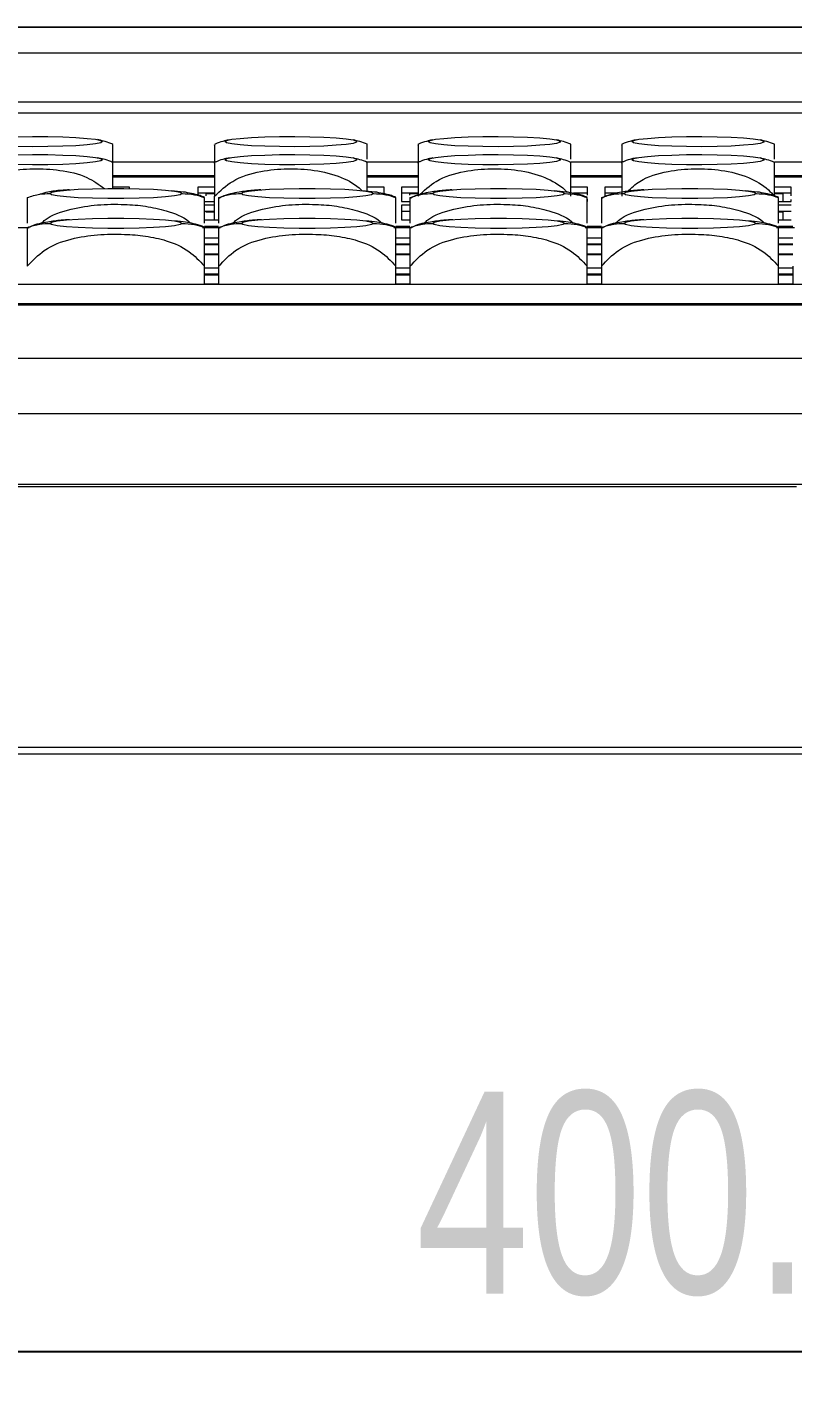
# Model space of a CAD drawing. Header units: millimetres. Extents: x 34 to 261, y 11 to 208.
# Drawn here: x 61.81 to 76.85, y 10.83 to 37.68 of the extents above; entities that cross this region are included whole.
import ezdxf

# ---------------------------------------------------------------- set-up
doc = ezdxf.new("R2010")
doc.units = ezdxf.units.MM
doc.styles.add('SLDTEXTSTYLE0', font='TXT', dxfattribs={"width": 0.75})
doc.dimstyles.new('SLDDIMSTYLE1', dxfattribs={"dimtxt": 3.96875, "dimasz": 3.302, "dimexe": 0, "dimexo": 0.0625, "dimgap": 0.992188, "dimtad": 1, "dimlfac": 5, "dimrnd": 1e-09, "dimzin": 4, "dimdsep": 46, "dimtxsty": 'SLDTEXTSTYLE0', "dimsah": 1, "dimcen": 0.09, "dimadec": 0, "dimazin": 1, "dimtfac": 1, "dimtofl": 0, "dimtmove": 0, "dimatfit": 3, "dimfxl": 1, "dimfrac": 2, "dimtolj": 1, "dimtzin": 12, "dimarcsym": 0})

# ---------------------------------------------------------------- blocks, each defined once
blk = doc.blocks.new('_D_1')
for p, q in [((37.543, 22.878), (37.543, 10.832)), ((117.643, 22.878), (117.643, 10.832)), ((117.643, 11.651), (37.543, 11.651))]:
    blk.add_line(p, q)
for points in [[(37.543, 11.651), (40.845, 11.143), (40.845, 12.159)], [(117.643, 11.651), (114.341, 12.159), (114.341, 11.143)]]:
    blk.add_solid(points)
at = {"insert": (69.453, 16.767), "char_height": 3.9688, "attachment_point": 1, "style": 'SLDTEXTSTYLE0'}
blk.add_mtext('400.50', dxfattribs=at)

msp = doc.modelspace()

# ---------------------------------------------------------------- linework, layer by layer
at = {"color": 7, "linetype": 'Continuous', "lineweight": 15}
for p, q in [((92.1919, 37.6777), (47.7619, 37.6777)), ((65.4919, 34.7587), (63.4919, 34.7587)), ((63.4919, 34.7402), (65.4919, 34.7402)), ((63.4919, 34.5209), (63.4919, 34.7181)), ((69.4919, 34.7587), (68.4919, 34.7587)), ((68.4919, 34.7402), (69.4919, 34.7402)), ((68.4919, 34.4554), (68.4919, 34.7181)), ((73.4919, 34.7587), (72.4919, 34.7587)), ((72.4919, 34.7402), (73.4919, 34.7402)), ((72.4919, 34.4255), (72.4919, 34.7181)), ((77.4919, 34.7587), (76.4919, 34.7587)), ((76.4919, 34.7402), (77.4919, 34.7402)), ((76.4919, 34.3688), (76.4919, 34.7181)), ((63.8219, 34.5363), (63.4919, 34.5363)), ((63.8219, 34.5111), (63.8219, 34.5363)), ((65.1619, 34.5363), (65.1619, 34.3824)), ((65.4919, 34.5363), (65.1619, 34.5363)), ((65.4919, 34.4167), (65.1619, 34.4167)), ((65.3219, 34.4043), (65.3219, 34.3653)), ((65.4919, 34.4043), (65.3219, 34.4043)), ((65.4919, 33.8985), (65.4919, 34.3629)), ((68.8219, 34.5363), (68.4919, 34.5363)), ((68.8219, 34.4082), (68.8219, 34.5363)), ((69.1619, 34.5363), (69.1619, 34.2537)), ((69.4919, 34.5363), (69.1619, 34.5363)), ((69.4919, 34.4167), (69.1619, 34.4167)), ((69.3219, 34.4043), (69.3219, 34.3804)), ((69.4919, 34.4043), (69.3219, 34.4043)), ((72.8219, 34.5363), (72.4919, 34.5363)), ((72.8219, 34.4167), (72.5436, 34.4167)), ((72.6619, 34.4043), (72.5971, 34.4043)), ((72.8219, 34.3808), (72.8219, 34.5363)), ((73.1619, 34.5363), (73.1619, 34.3489)), ((73.4919, 34.5363), (73.1619, 34.5363)), ((73.4109, 34.4167), (73.1619, 34.4167)), ((73.3655, 34.4043), (73.3219, 34.4043)), ((76.8219, 34.5363), (76.4919, 34.5363)), ((76.8219, 34.4167), (76.4919, 34.4167)), ((76.6619, 34.4043), (76.4919, 34.4043)), ((76.6619, 34.2537), (76.6619, 34.4043)), ((76.8219, 34.3649), (76.8219, 34.5363)), ((65.2919, 34.2537), (65.4919, 34.2537)), ((65.4919, 34.1811), (65.2919, 34.1811)), ((69.1619, 34.2537), (69.3319, 34.2537)), ((69.1619, 34.1811), (69.1619, 33.8985)), ((69.3319, 34.1811), (69.1619, 34.1811)), ((72.8219, 34.2537), (72.8219, 34.2998)), ((76.5719, 34.2537), (76.8219, 34.2537)), ((76.8219, 34.1811), (76.5719, 34.1811)), ((76.8219, 34.2537), (76.8219, 34.2976)), ((65.4919, 34.0615), (65.2919, 34.0615)), ((65.2919, 33.8985), (65.5719, 33.8985)), ((65.4919, 34.0491), (65.3219, 34.0491)), ((69.3319, 34.0615), (69.1619, 34.0615)), ((69.1619, 33.8985), (69.3319, 33.8985)), ((76.8219, 34.0615), (76.5719, 34.0615)), ((76.6619, 34.0491), (76.5719, 34.0491)), ((76.5719, 33.8985), (76.8219, 33.8985)), ((76.6619, 33.8985), (76.6619, 34.0491)), ((61.4919, 33.7449), (61.8469, 33.7449)), ((65.2519, 33.7449), (65.6069, 33.7449)), ((65.5719, 33.7634), (65.2919, 33.7634)), ((65.2919, 33.571), (65.2919, 33.6765)), ((69.0119, 33.7449), (69.3669, 33.7449)), ((69.3319, 33.7634), (69.0519, 33.7634)), ((69.0519, 33.571), (69.0519, 33.6765)), ((69.0519, 33.2159), (69.0519, 33.571)), ((72.7719, 33.7449), (73.1269, 33.7449)), ((73.0919, 33.7634), (72.8119, 33.7634)), ((72.8119, 33.571), (72.8119, 33.6765)), ((76.5319, 33.7449), (76.8869, 33.7449)), ((76.8519, 33.7634), (76.5719, 33.7634)), ((76.5719, 33.571), (76.5719, 33.6765)), ((65.5719, 33.5356), (65.2919, 33.5356)), ((65.5719, 33.416), (65.2919, 33.416)), ((65.5719, 33.4036), (65.2919, 33.4036)), ((69.3319, 33.5356), (69.0519, 33.5356)), ((69.3319, 33.416), (69.0519, 33.416)), ((69.3319, 33.4036), (69.0519, 33.4036)), ((73.0919, 33.5356), (72.8119, 33.5356)), ((73.0919, 33.416), (72.8119, 33.416)), ((73.0919, 33.4036), (72.8119, 33.4036)), ((76.8519, 33.5356), (76.5719, 33.5356)), ((76.8519, 33.416), (76.5719, 33.416)), ((76.8519, 33.4036), (76.5719, 33.4036)), ((65.2919, 33.2241), (65.5719, 33.2241)), ((65.2919, 33.2159), (65.5719, 33.2159)), ((69.0519, 33.2241), (69.3319, 33.2241)), ((69.0519, 33.2159), (69.3319, 33.2159)), ((72.8119, 33.2241), (73.0919, 33.2241)), ((72.8119, 33.2159), (73.0919, 33.2159)), ((76.5719, 33.2241), (76.8519, 33.2241)), ((76.5719, 33.2159), (76.8519, 33.2159)), ((65.2919, 32.6291), (65.2919, 32.9841)), ((65.5719, 32.9488), (65.2919, 32.9488)), ((65.5719, 32.8291), (65.2919, 32.8291)), ((65.2919, 32.8168), (65.5719, 32.8168)), ((65.5719, 32.9841), (65.5719, 32.6291)), ((69.0519, 32.6291), (69.0519, 32.9841)), ((69.3319, 32.9488), (69.0519, 32.9488)), ((69.3319, 32.8291), (69.0519, 32.8291)), ((69.0519, 32.8168), (69.3319, 32.8168)), ((69.3319, 32.9841), (69.3319, 32.6291)), ((72.8119, 32.6291), (72.8119, 32.9841)), ((73.0919, 32.9488), (72.8119, 32.9488)), ((73.0919, 32.8291), (72.8119, 32.8291)), ((72.8119, 32.8168), (73.0919, 32.8168)), ((73.0919, 32.9841), (73.0919, 32.6291)), ((76.5719, 32.6291), (76.5719, 32.9841)), ((76.8519, 32.9488), (76.5719, 32.9488)), ((76.8519, 32.8291), (76.5719, 32.8291)), ((76.5719, 32.8168), (76.8519, 32.8168)), ((76.8519, 32.9841), (76.8519, 32.6291)), ((38.9219, 32.6291), (88.1819, 32.6291)), ((65.2919, 32.6373), (65.5719, 32.6373)), ((69.0519, 32.6373), (69.3319, 32.6373)), ((72.8119, 32.6373), (73.0919, 32.6373)), ((76.5719, 32.6373), (76.8519, 32.6373)), ((89.7919, 32.2438), (37.3119, 32.2438)), ((37.3119, 32.2253), (117.8719, 32.2253)), ((37.3119, 31.1761), (117.8719, 31.1761)), ((117.8719, 30.0842), (37.3119, 30.0842)), ((117.8719, 28.6975), (37.3119, 28.6975)), ((117.4028, 28.6973), (37.7828, 28.6973)), ((117.2569, 23.5255), (37.9286, 23.5255)), ((117.2569, 23.3975), (37.9286, 23.3975))]:
    msp.add_line(p, q, dxfattribs=at)
at = {"color": 8, "linetype": 'Continuous', "lineweight": 15}
for p, q in [((92.1919, 37.6747), (47.7619, 37.6747)), ((37.3119, 37.1773), (92.9175, 37.1773)), ((96.7919, 36.2077), (37.3119, 36.2077)), ((37.3119, 35.9976), (96.7919, 35.9976)), ((65.4919, 35.028), (63.4919, 35.028)), ((69.4919, 35.028), (68.4919, 35.028)), ((73.4919, 35.028), (72.4919, 35.028)), ((77.4919, 35.028), (76.4919, 35.028)), ((37.7828, 28.6547), (76.9287, 28.6547))]:
    msp.add_line(p, q, dxfattribs=at)
at = {"color": 7, "linetype": 'Continuous', "lineweight": 15, "flags": 128}
for points in [[(61.6191, 35.5283), (61.9163, 35.5323), (62.2177, 35.531), (62.5068, 35.5243), (62.7682, 35.5126), (62.9878, 35.4966), (63.1536, 35.4771), (63.2569, 35.4552), (63.2919, 35.4321)], [(65.6919, 35.4321), (65.727, 35.4552), (65.8302, 35.4771), (65.9961, 35.4966), (66.2156, 35.5126), (66.477, 35.5243), (66.7662, 35.531), (67.0675, 35.5323), (67.3648, 35.5283), (67.6419, 35.519), (67.884, 35.5051), (68.0781, 35.4873), (68.2135, 35.4664), (68.2831, 35.4438), (68.2831, 35.4204), (68.2135, 35.3978), (68.0781, 35.3769), (67.884, 35.3591), (67.6419, 35.3452), (67.3648, 35.3359), (67.0675, 35.3319), (66.7662, 35.3332), (66.477, 35.3399), (66.2156, 35.3516), (65.9961, 35.3676), (65.8302, 35.387), (65.727, 35.4089), (65.6919, 35.4321)], [(69.6919, 35.4321), (69.727, 35.4552), (69.8302, 35.4771), (69.9961, 35.4966), (70.2156, 35.5126), (70.477, 35.5243), (70.7662, 35.531), (71.0675, 35.5323), (71.3648, 35.5283), (71.6419, 35.519), (71.884, 35.5051), (72.0781, 35.4873), (72.2135, 35.4664), (72.2831, 35.4438), (72.2831, 35.4204), (72.2135, 35.3978), (72.0781, 35.3769), (71.884, 35.3591), (71.6419, 35.3452), (71.3648, 35.3359), (71.0675, 35.3319), (70.7662, 35.3332), (70.477, 35.3399), (70.2156, 35.3516), (69.9961, 35.3676), (69.8302, 35.387), (69.727, 35.4089), (69.6919, 35.4321)], [(73.6919, 35.4321), (73.727, 35.4552), (73.8302, 35.4771), (73.9961, 35.4966), (74.2156, 35.5126), (74.477, 35.5243), (74.7662, 35.531), (75.0675, 35.5323), (75.3648, 35.5283), (75.6419, 35.519), (75.884, 35.5051), (76.0781, 35.4873), (76.2135, 35.4664), (76.2831, 35.4438), (76.2831, 35.4204), (76.2135, 35.3978), (76.0781, 35.3769), (75.884, 35.3591), (75.6419, 35.3452), (75.3648, 35.3359), (75.0675, 35.3319), (74.7662, 35.3332), (74.477, 35.3399), (74.2156, 35.3516), (73.9961, 35.3676), (73.8302, 35.387), (73.727, 35.4089), (73.6919, 35.4321)], [(63.2919, 35.4321), (63.2569, 35.4089), (63.1536, 35.387), (62.9878, 35.3676), (62.7682, 35.3516), (62.5068, 35.3399), (62.2177, 35.3332), (61.9163, 35.3319), (61.6191, 35.3359)], [(61.6191, 35.1731), (61.9163, 35.1771), (62.2177, 35.1758), (62.5068, 35.1691), (62.7682, 35.1574), (62.9878, 35.1414), (63.1536, 35.122), (63.2569, 35.1001), (63.2919, 35.0769)], [(65.6919, 35.0769), (65.727, 35.1001), (65.8302, 35.122), (65.9961, 35.1414), (66.2156, 35.1574), (66.477, 35.1691), (66.7662, 35.1758), (67.0675, 35.1771), (67.3648, 35.1731), (67.6419, 35.1638), (67.884, 35.1499), (68.0781, 35.1321), (68.2135, 35.1112), (68.2831, 35.0886), (68.2831, 35.0653), (68.2135, 35.0426), (68.0781, 35.0218), (67.884, 35.0039), (67.6419, 34.99), (67.3648, 34.9807), (67.0675, 34.9767), (66.7662, 34.9781), (66.477, 34.9847), (66.2156, 34.9964), (65.9961, 35.0124), (65.8302, 35.0319), (65.727, 35.0538), (65.6919, 35.0769)], [(69.6919, 35.0769), (69.727, 35.1001), (69.8302, 35.122), (69.9961, 35.1414), (70.2156, 35.1574), (70.477, 35.1691), (70.7662, 35.1758), (71.0675, 35.1771), (71.3648, 35.1731), (71.6419, 35.1638), (71.884, 35.1499), (72.0781, 35.1321), (72.2135, 35.1112), (72.2831, 35.0886), (72.2831, 35.0653), (72.2135, 35.0426), (72.0781, 35.0218), (71.884, 35.0039), (71.6419, 34.99), (71.3648, 34.9807), (71.0675, 34.9767), (70.7662, 34.9781), (70.477, 34.9847), (70.2156, 34.9964), (69.9961, 35.0124), (69.8302, 35.0319), (69.727, 35.0538), (69.6919, 35.0769)], [(73.6919, 35.0769), (73.727, 35.1001), (73.8302, 35.122), (73.9961, 35.1414), (74.2156, 35.1574), (74.477, 35.1691), (74.7662, 35.1758), (75.0675, 35.1771), (75.3648, 35.1731), (75.6419, 35.1638), (75.884, 35.1499), (76.0781, 35.1321), (76.2135, 35.1112), (76.2831, 35.0886), (76.2831, 35.0653), (76.2135, 35.0426), (76.0781, 35.0218), (75.884, 35.0039), (75.6419, 34.99), (75.3648, 34.9807), (75.0675, 34.9767), (74.7662, 34.9781), (74.477, 34.9847), (74.2156, 34.9964), (73.9961, 35.0124), (73.8302, 35.0319), (73.727, 35.0538), (73.6919, 35.0769)], [(63.2919, 35.0769), (63.2569, 35.0538), (63.1536, 35.0319), (62.9878, 35.0124), (62.7682, 34.9964), (62.5068, 34.9847), (62.2177, 34.9781), (61.9163, 34.9767), (61.6191, 34.9807)], [(62.2519, 34.4129), (62.2897, 34.4369), (62.4008, 34.4595), (62.5789, 34.4794), (62.8134, 34.4955), (63.0909, 34.5067), (63.3952, 34.5125), (63.7086, 34.5125), (64.0129, 34.5067), (64.2904, 34.4955), (64.525, 34.4794), (64.703, 34.4595), (64.8142, 34.4369), (64.8519, 34.4129)], [(64.8519, 34.4129), (64.8142, 34.3888), (64.703, 34.3662), (64.525, 34.3463), (64.2904, 34.3303), (64.0129, 34.319), (63.7086, 34.3132), (63.3952, 34.3132), (63.0909, 34.319), (62.8134, 34.3303), (62.5789, 34.3463), (62.4008, 34.3662), (62.2897, 34.3888), (62.2519, 34.4129)], [(66.0119, 34.4129), (66.0497, 34.4369), (66.1608, 34.4595), (66.3389, 34.4794), (66.5734, 34.4955), (66.8509, 34.5067), (67.1552, 34.5125), (67.4686, 34.5125), (67.7729, 34.5067), (68.0504, 34.4955), (68.285, 34.4794), (68.463, 34.4595), (68.5742, 34.4369), (68.6119, 34.4129)], [(68.6119, 34.4129), (68.5742, 34.3888), (68.463, 34.3662), (68.285, 34.3463), (68.0504, 34.3303), (67.7729, 34.319), (67.4686, 34.3132), (67.1552, 34.3132), (66.8509, 34.319), (66.5734, 34.3303), (66.3389, 34.3463), (66.1608, 34.3662), (66.0497, 34.3888), (66.0119, 34.4129)], [(69.7719, 34.4129), (69.8097, 34.4369), (69.9208, 34.4595), (70.0989, 34.4794), (70.3334, 34.4955), (70.6109, 34.5067), (70.9152, 34.5125), (71.2286, 34.5125), (71.5329, 34.5067), (71.8104, 34.4955), (72.045, 34.4794), (72.223, 34.4595), (72.3342, 34.4369), (72.3719, 34.4129)], [(72.3719, 34.4129), (72.3342, 34.3888), (72.223, 34.3662), (72.045, 34.3463), (71.8104, 34.3303), (71.5329, 34.319), (71.2286, 34.3132), (70.9152, 34.3132), (70.6109, 34.319), (70.3334, 34.3303), (70.0989, 34.3463), (69.9208, 34.3662), (69.8097, 34.3888), (69.7719, 34.4129)], [(73.5319, 34.4129), (73.5697, 34.4369), (73.6808, 34.4595), (73.8589, 34.4794), (74.0934, 34.4955), (74.3709, 34.5067), (74.6752, 34.5125), (74.9886, 34.5125), (75.2929, 34.5067), (75.5704, 34.4955), (75.805, 34.4794), (75.983, 34.4595), (76.0942, 34.4369), (76.1319, 34.4129)], [(76.1319, 34.4129), (76.0942, 34.3888), (75.983, 34.3662), (75.805, 34.3463), (75.5704, 34.3303), (75.2929, 34.319), (74.9886, 34.3132), (74.6752, 34.3132), (74.3709, 34.319), (74.0934, 34.3303), (73.8589, 34.3463), (73.6808, 34.3662), (73.5697, 34.3888), (73.5319, 34.4129)], [(62.2519, 33.826), (62.2897, 33.8501), (62.4008, 33.8727), (62.5789, 33.8926), (62.8134, 33.9086), (63.0909, 33.9199), (63.3952, 33.9257), (63.7086, 33.9257), (64.0129, 33.9199), (64.2904, 33.9086), (64.525, 33.8926), (64.703, 33.8727), (64.8142, 33.8501), (64.8519, 33.826)], [(64.8519, 33.826), (64.8142, 33.802), (64.703, 33.7794), (64.525, 33.7595), (64.2904, 33.7434), (64.0129, 33.7322), (63.7086, 33.7264), (63.3952, 33.7264), (63.0909, 33.7322), (62.8134, 33.7434), (62.5789, 33.7595), (62.4008, 33.7794), (62.2897, 33.802), (62.2519, 33.826)], [(66.0119, 33.826), (66.0497, 33.8501), (66.1608, 33.8727), (66.3389, 33.8926), (66.5734, 33.9086), (66.8509, 33.9199), (67.1552, 33.9257), (67.4686, 33.9257), (67.7729, 33.9199), (68.0504, 33.9086), (68.285, 33.8926), (68.463, 33.8727), (68.5742, 33.8501), (68.6119, 33.826)], [(68.6119, 33.826), (68.5742, 33.802), (68.463, 33.7794), (68.285, 33.7595), (68.0504, 33.7434), (67.7729, 33.7322), (67.4686, 33.7264), (67.1552, 33.7264), (66.8509, 33.7322), (66.5734, 33.7434), (66.3389, 33.7595), (66.1608, 33.7794), (66.0497, 33.802), (66.0119, 33.826)], [(69.7719, 33.826), (69.8097, 33.8501), (69.9208, 33.8727), (70.0989, 33.8926), (70.3334, 33.9086), (70.6109, 33.9199), (70.9152, 33.9257), (71.2286, 33.9257), (71.5329, 33.9199), (71.8104, 33.9086), (72.045, 33.8926), (72.223, 33.8727), (72.3342, 33.8501), (72.3719, 33.826)], [(72.3719, 33.826), (72.3342, 33.802), (72.223, 33.7794), (72.045, 33.7595), (71.8104, 33.7434), (71.5329, 33.7322), (71.2286, 33.7264), (70.9152, 33.7264), (70.6109, 33.7322), (70.3334, 33.7434), (70.0989, 33.7595), (69.9208, 33.7794), (69.8097, 33.802), (69.7719, 33.826)], [(73.5319, 33.826), (73.5697, 33.8501), (73.6808, 33.8727), (73.8589, 33.8926), (74.0934, 33.9086), (74.3709, 33.9199), (74.6752, 33.9257), (74.9886, 33.9257), (75.2929, 33.9199), (75.5704, 33.9086), (75.805, 33.8926), (75.983, 33.8727), (76.0942, 33.8501), (76.1319, 33.826)], [(76.1319, 33.826), (76.0942, 33.802), (75.983, 33.7794), (75.805, 33.7595), (75.5704, 33.7434), (75.2929, 33.7322), (74.9886, 33.7264), (74.6752, 33.7264), (74.3709, 33.7322), (74.0934, 33.7434), (73.8589, 33.7595), (73.6808, 33.7794), (73.5697, 33.802), (73.5319, 33.826)]]:
    msp.add_lwpolyline(points, dxfattribs=at)
at = {"color": 7, "linetype": 'Continuous', "lineweight": 15}
for points, knots in [([(63.4929, 35.3762), (63.4787, 35.383), (63.417, 35.4124), (63.3111, 35.4439), (63.2301, 35.462), (63.1912, 35.4707)], [0, 0, 0, 0, 0.13470666, 0.58512858, 1, 1, 1, 1]), ([(65.7834, 35.4676), (65.7525, 35.4612), (65.6778, 35.4457), (65.5737, 35.4152), (65.5056, 35.3828), (65.4877, 35.3743)], [0, 0, 0, 0, 0.3423764, 0.8271378, 1, 1, 1, 1]), ([(68.4938, 35.3779), (68.4931, 35.3783), (68.4443, 35.403), (68.3463, 35.4334), (68.2595, 35.455), (68.2169, 35.4656)], [0, 0, 0, 0, 0.007551, 0.5130083, 1, 1, 1, 1]), ([(69.7834, 35.4676), (69.7525, 35.4612), (69.6778, 35.4457), (69.5737, 35.4152), (69.5056, 35.3828), (69.4877, 35.3743)], [0, 0, 0, 0, 0.3423764, 0.8271378, 1, 1, 1, 1]), ([(72.4938, 35.3779), (72.4931, 35.3783), (72.4443, 35.403), (72.3463, 35.4334), (72.2595, 35.455), (72.2169, 35.4656)], [0, 0, 0, 0, 0.007551, 0.5130083, 1, 1, 1, 1]), ([(73.7834, 35.4676), (73.7525, 35.4612), (73.6778, 35.4457), (73.5737, 35.4152), (73.5056, 35.3828), (73.4877, 35.3743)], [0, 0, 0, 0, 0.34237637, 0.82713781, 1, 1, 1, 1]), ([(76.4938, 35.3779), (76.4931, 35.3783), (76.4443, 35.403), (76.3463, 35.4334), (76.2595, 35.455), (76.2169, 35.4656)], [0, 0, 0, 0, 0.00755101, 0.51300828, 1, 1, 1, 1]), ([(63.4919, 34.7181), (63.4919, 34.8319), (63.4919, 35.0915), (63.4919, 35.2898), (63.4919, 35.3726), (63.4919, 35.3738), (63.4919, 35.3741)], [0, 0, 0, 0, 0.2401066, 0.547275, 0.8572079, 1, 1, 1, 1]), ([(65.4919, 35.3652), (65.4919, 35.3687), (65.4919, 35.3772), (65.4919, 35.3204), (65.4919, 35.2319), (65.4919, 35.0952), (65.4919, 35.028)], [0, 0, 0, 0, 0.1883956, 0.4586744, 0.7335793, 1, 1, 1, 1]), ([(68.4919, 35.0889), (68.4919, 35.1562), (68.4919, 35.3119), (68.4919, 35.3709), (68.4919, 35.3733), (68.4919, 35.3741)], [0, 0, 0, 0, 0.3432486, 0.7941242, 1, 1, 1, 1]), ([(69.4919, 35.3652), (69.4919, 35.3687), (69.4919, 35.3772), (69.4919, 35.3204), (69.4919, 35.2319), (69.4919, 35.0952), (69.4919, 35.028)], [0, 0, 0, 0, 0.1883956, 0.4586744, 0.7335793, 1, 1, 1, 1]), ([(72.4919, 35.0889), (72.4919, 35.1562), (72.4919, 35.3119), (72.4919, 35.3709), (72.4919, 35.3733), (72.4919, 35.3741)], [0, 0, 0, 0, 0.3432486, 0.7941242, 1, 1, 1, 1]), ([(73.4919, 35.3652), (73.4919, 35.3687), (73.4919, 35.3772), (73.4919, 35.3204), (73.4919, 35.2319), (73.4919, 35.0952), (73.4919, 35.028)], [0, 0, 0, 0, 0.18839563, 0.45867438, 0.73357926, 1, 1, 1, 1]), ([(76.4919, 35.0889), (76.4919, 35.1562), (76.4919, 35.3119), (76.4919, 35.3709), (76.4919, 35.3733), (76.4919, 35.3741)], [0, 0, 0, 0, 0.3432486, 0.7941242, 1, 1, 1, 1]), ([(60.6439, 34.486), (60.7096, 34.5448), (60.922, 34.7349), (61.3828, 34.8558), (61.9243, 34.9141), (62.4581, 34.8785), (62.9543, 34.7749), (63.2184, 34.5891), (63.3313, 34.5098)], [0, 0, 0, 0, 0.0918604, 0.2968522, 0.4804258, 0.664142, 0.8564711, 1, 1, 1, 1]), ([(63.4929, 35.021), (63.4787, 35.0278), (63.417, 35.0572), (63.3111, 35.0887), (63.2301, 35.1068), (63.1912, 35.1155)], [0, 0, 0, 0, 0.1347067, 0.5851286, 1, 1, 1, 1]), ([(63.4919, 34.5119), (63.4919, 34.5706), (63.4919, 34.7716), (63.4919, 34.9313), (63.4919, 35.0178), (63.4919, 35.0187), (63.4919, 35.019)], [0, 0, 0, 0, 0.143121, 0.4894935, 0.8389832, 1, 1, 1, 1]), ([(65.7834, 35.1124), (65.7525, 35.106), (65.6778, 35.0905), (65.5737, 35.06), (65.5056, 35.0276), (65.4877, 35.0191)], [0, 0, 0, 0, 0.34237637, 0.82713781, 1, 1, 1, 1]), ([(65.4919, 35.01), (65.4919, 35.0134), (65.4919, 35.0217), (65.4919, 34.9673), (65.4919, 34.8602), (65.4919, 34.6705), (65.4919, 34.4551), (65.4919, 34.3629)], [0, 0, 0, 0, 0.1422628, 0.3463578, 0.5539461, 0.8090283, 1, 1, 1, 1]), ([(65.4919, 34.3629), (65.605, 34.468), (65.8627, 34.7075), (66.3814, 34.8587), (66.9239, 34.9125), (67.4609, 34.8821), (67.9603, 34.7587), (68.2737, 34.5874), (68.3865, 34.4708), (68.3924, 34.4647)], [0, 0, 0, 0, 0.1463211, 0.3335098, 0.5011403, 0.6689011, 0.8445268, 0.9918513, 1, 1, 1, 1]), ([(68.4938, 35.0227), (68.4931, 35.0231), (68.4443, 35.0478), (68.3463, 35.0782), (68.2595, 35.0998), (68.2169, 35.1105)], [0, 0, 0, 0, 0.007551, 0.5130083, 1, 1, 1, 1]), ([(68.4919, 34.4554), (68.4919, 34.5348), (68.4919, 34.7581), (68.4919, 34.9327), (68.4919, 35.0175), (68.4919, 35.0186), (68.4919, 35.0189)], [0, 0, 0, 0, 0.1829347, 0.5137676, 0.8475778, 1, 1, 1, 1]), ([(69.7834, 35.1124), (69.7525, 35.106), (69.6778, 35.0905), (69.5737, 35.06), (69.5056, 35.0276), (69.4877, 35.0191)], [0, 0, 0, 0, 0.3423764, 0.8271378, 1, 1, 1, 1]), ([(69.4919, 35.01), (69.4919, 35.0134), (69.4919, 35.0217), (69.4919, 34.9673), (69.4919, 34.8602), (69.4919, 34.6705), (69.4919, 34.4551), (69.4919, 34.3629)], [0, 0, 0, 0, 0.1422628, 0.3463578, 0.5539461, 0.8090283, 1, 1, 1, 1]), ([(69.4919, 34.3629), (69.605, 34.468), (69.8627, 34.7075), (70.3814, 34.8587), (70.924, 34.9125), (71.4607, 34.8819), (71.9611, 34.7595), (72.2833, 34.5797), (72.4039, 34.4533), (72.4184, 34.4382)], [0, 0, 0, 0, 0.1446095, 0.3296086, 0.4952782, 0.6610766, 0.8346479, 0.9802491, 1, 1, 1, 1]), ([(72.4938, 35.0227), (72.4931, 35.0231), (72.4443, 35.0478), (72.3463, 35.0782), (72.2595, 35.0998), (72.2169, 35.1105)], [0, 0, 0, 0, 0.00755101, 0.51300828, 1, 1, 1, 1]), ([(72.4919, 34.3629), (72.4919, 34.4768), (72.4919, 34.7363), (72.4919, 34.9346), (72.4919, 35.0174), (72.4919, 35.0185), (72.4919, 35.0189)], [0, 0, 0, 0, 0.24041258, 0.54797242, 0.8583002, 1, 1, 1, 1]), ([(73.7834, 35.1124), (73.7525, 35.106), (73.6778, 35.0905), (73.5737, 35.06), (73.5056, 35.0276), (73.4877, 35.0191)], [0, 0, 0, 0, 0.3423764, 0.8271378, 1, 1, 1, 1]), ([(73.4919, 35.01), (73.4919, 35.0134), (73.4919, 35.0217), (73.4919, 34.9673), (73.4919, 34.8602), (73.4919, 34.6705), (73.4919, 34.4551), (73.4919, 34.3629)], [0, 0, 0, 0, 0.1422628, 0.3463578, 0.5539461, 0.8090283, 1, 1, 1, 1]), ([(73.6038, 34.4535), (73.6821, 34.5244), (73.9064, 34.7276), (74.3825, 34.8568), (74.9238, 34.9131), (75.4603, 34.8813), (75.9628, 34.7614), (76.3111, 34.558), (76.4538, 34.404), (76.4919, 34.3629)], [0, 0, 0, 0, 0.1004039, 0.2876892, 0.4554063, 0.6232537, 0.7989701, 0.9463706, 1, 1, 1, 1]), ([(76.4938, 35.0227), (76.4931, 35.0231), (76.4443, 35.0478), (76.3463, 35.0782), (76.2595, 35.0998), (76.2169, 35.1105)], [0, 0, 0, 0, 0.00755101, 0.51300828, 1, 1, 1, 1]), ([(76.4919, 34.3629), (76.4919, 34.4768), (76.4919, 34.7363), (76.4919, 34.9346), (76.4919, 35.0174), (76.4919, 35.0185), (76.4919, 35.0189)], [0, 0, 0, 0, 0.2404126, 0.5479724, 0.8583002, 1, 1, 1, 1]), ([(61.8119, 34.3342), (61.8935, 34.3592), (62.0372, 34.4034), (62.1871, 34.41), (62.2519, 34.4129)], [0, 0, 0, 0, 0.5679473, 1, 1, 1, 1]), ([(62.6438, 34.4846), (62.5886, 34.4811), (62.4492, 34.4725), (62.2572, 34.4555), (62.1114, 34.4125), (62.06, 34.3974)], [0, 0, 0, 0, 0.2972444, 0.7518516, 1, 1, 1, 1]), ([(65.2938, 34.3378), (65.2641, 34.3495), (65.1701, 34.3866), (65.0382, 34.415), (64.8707, 34.4462), (64.7239, 34.4575), (64.6427, 34.4637)], [0, 0, 0, 0, 0.1236757, 0.3901491, 0.6623734, 1, 1, 1, 1]), ([(64.8519, 34.4129), (64.9348, 34.4083), (65.0848, 34.4001), (65.2279, 34.3546), (65.2919, 34.3342)], [0, 0, 0, 0, 0.5520218, 1, 1, 1, 1]), ([(65.5719, 34.3342), (65.6535, 34.3592), (65.7972, 34.4034), (65.9471, 34.41), (66.0119, 34.4129)], [0, 0, 0, 0, 0.5679473, 1, 1, 1, 1]), ([(66.4038, 34.4846), (66.3486, 34.4816), (66.209, 34.4741), (65.9611, 34.439), (65.7171, 34.3954), (65.5936, 34.325), (65.5732, 34.3134)], [0, 0, 0, 0, 0.2110465, 0.5338221, 0.9230608, 1, 1, 1, 1]), ([(69.0538, 34.3378), (69.0241, 34.3495), (68.9301, 34.3866), (68.7983, 34.415), (68.6277, 34.4467), (68.4773, 34.4582), (68.3924, 34.4647)], [0, 0, 0, 0, 0.1218739, 0.3844653, 0.6527238, 1, 1, 1, 1]), ([(68.6119, 34.4129), (68.6948, 34.4083), (68.8448, 34.4001), (68.9879, 34.3546), (69.0519, 34.3342)], [0, 0, 0, 0, 0.5520218, 1, 1, 1, 1]), ([(69.3319, 34.3342), (69.4135, 34.3592), (69.5572, 34.4034), (69.7071, 34.41), (69.7719, 34.4129)], [0, 0, 0, 0, 0.5679473, 1, 1, 1, 1]), ([(70.1638, 34.4846), (70.1086, 34.4816), (69.969, 34.4741), (69.7211, 34.439), (69.4771, 34.3954), (69.3536, 34.325), (69.3332, 34.3134)], [0, 0, 0, 0, 0.2110465, 0.5338221, 0.9230608, 1, 1, 1, 1]), ([(72.8138, 34.3378), (72.7841, 34.3495), (72.6901, 34.3866), (72.5582, 34.415), (72.3907, 34.4462), (72.2439, 34.4575), (72.1627, 34.4637)], [0, 0, 0, 0, 0.1236757, 0.3901491, 0.6623734, 1, 1, 1, 1]), ([(72.3719, 34.4129), (72.4548, 34.4083), (72.6048, 34.4001), (72.7479, 34.3546), (72.8119, 34.3342)], [0, 0, 0, 0, 0.5520218, 1, 1, 1, 1]), ([(73.0919, 34.3342), (73.1735, 34.3592), (73.3172, 34.4034), (73.4671, 34.41), (73.5319, 34.4129)], [0, 0, 0, 0, 0.5679473, 1, 1, 1, 1]), ([(73.9238, 34.4846), (73.8686, 34.4816), (73.729, 34.4741), (73.4811, 34.439), (73.2371, 34.3954), (73.1136, 34.325), (73.0932, 34.3134)], [0, 0, 0, 0, 0.2110465, 0.5338221, 0.9230608, 1, 1, 1, 1]), ([(76.5738, 34.3378), (76.5441, 34.3495), (76.4501, 34.3866), (76.3182, 34.415), (76.1507, 34.4462), (76.0039, 34.4575), (75.9227, 34.4637)], [0, 0, 0, 0, 0.1236757, 0.3901491, 0.6623734, 1, 1, 1, 1]), ([(76.1319, 34.4129), (76.2148, 34.4083), (76.3648, 34.4001), (76.5079, 34.3546), (76.5719, 34.3342)], [0, 0, 0, 0, 0.5520218, 1, 1, 1, 1]), ([(61.8119, 34.3342), (61.8119, 34.3191), (61.8119, 34.2891), (61.8119, 34.1674), (61.8119, 34.0245), (61.8119, 33.8704), (61.8119, 33.83)], [0, 0, 0, 0, 0.294142, 0.58756848, 0.89192499, 1, 1, 1, 1]), ([(62.0759, 33.8149), (62.0988, 33.837), (62.2597, 33.9927), (62.6616, 34.1116), (63.1917, 34.2017), (63.6838, 34.2039), (64.138, 34.1725), (64.5646, 34.0722), (64.8795, 33.9653), (65.0075, 33.8409), (65.0179, 33.8308)], [0, 0, 0, 0, 0.0308707, 0.2168511, 0.3868005, 0.5572202, 0.6921389, 0.8267218, 0.9859396, 1, 1, 1, 1]), ([(65.2919, 33.8304), (65.2919, 33.856), (65.2919, 34.026), (65.2919, 34.166), (65.2919, 34.29), (65.2919, 34.3193), (65.2919, 34.3342)], [0, 0, 0, 0, 0.0653846, 0.4337233, 0.7143499, 1, 1, 1, 1]), ([(65.5719, 34.3342), (65.5719, 34.3191), (65.5719, 34.2891), (65.5719, 34.1674), (65.5719, 34.0245), (65.5719, 33.8704), (65.5719, 33.83)], [0, 0, 0, 0, 0.2941415, 0.5875674, 0.8919233, 1, 1, 1, 1]), ([(65.8359, 33.8149), (65.8588, 33.837), (66.0197, 33.9927), (66.4216, 34.1116), (66.9517, 34.2017), (67.4438, 34.2039), (67.898, 34.1725), (68.3246, 34.0722), (68.6395, 33.9653), (68.7675, 33.8409), (68.7779, 33.8308)], [0, 0, 0, 0, 0.03087073, 0.21685108, 0.38680053, 0.55722024, 0.69213888, 0.82672176, 0.98593959, 1, 1, 1, 1]), ([(69.0519, 33.8304), (69.0519, 33.856), (69.0519, 34.026), (69.0519, 34.166), (69.0519, 34.29), (69.0519, 34.3193), (69.0519, 34.3342)], [0, 0, 0, 0, 0.0653846, 0.4337233, 0.7143499, 1, 1, 1, 1]), ([(69.3319, 34.3342), (69.3319, 34.3191), (69.3319, 34.2891), (69.3319, 34.1674), (69.3319, 34.0245), (69.3319, 33.8704), (69.3319, 33.83)], [0, 0, 0, 0, 0.294142, 0.58756848, 0.89192499, 1, 1, 1, 1]), ([(69.5959, 33.8149), (69.6188, 33.837), (69.7797, 33.9927), (70.1816, 34.1116), (70.7117, 34.2017), (71.2038, 34.2039), (71.658, 34.1725), (72.0846, 34.0722), (72.3995, 33.9653), (72.5275, 33.8409), (72.5379, 33.8308)], [0, 0, 0, 0, 0.03087073, 0.21685108, 0.38680053, 0.55722024, 0.69213888, 0.82672176, 0.98593959, 1, 1, 1, 1]), ([(72.8119, 33.8304), (72.8119, 33.856), (72.8119, 34.026), (72.8119, 34.166), (72.8119, 34.29), (72.8119, 34.3193), (72.8119, 34.3342)], [0, 0, 0, 0, 0.0653846, 0.4337233, 0.7143499, 1, 1, 1, 1]), ([(73.0919, 34.3342), (73.0919, 34.3191), (73.0919, 34.2891), (73.0919, 34.1674), (73.0919, 34.0245), (73.0919, 33.8704), (73.0919, 33.83)], [0, 0, 0, 0, 0.294142, 0.58756848, 0.89192499, 1, 1, 1, 1]), ([(73.3559, 33.8149), (73.3788, 33.837), (73.5397, 33.9927), (73.9416, 34.1116), (74.4717, 34.2017), (74.9638, 34.2039), (75.418, 34.1725), (75.8446, 34.0722), (76.1595, 33.9653), (76.2875, 33.8409), (76.2979, 33.8308)], [0, 0, 0, 0, 0.03087073, 0.21685108, 0.38680053, 0.55722024, 0.69213888, 0.82672176, 0.98593959, 1, 1, 1, 1]), ([(76.5719, 33.8304), (76.5719, 33.856), (76.5719, 34.026), (76.5719, 34.166), (76.5719, 34.29), (76.5719, 34.3193), (76.5719, 34.3342)], [0, 0, 0, 0, 0.0653846, 0.4337233, 0.7143499, 1, 1, 1, 1]), ([(61.8119, 33.7473), (61.8935, 33.7724), (62.0372, 33.8165), (62.1871, 33.8232), (62.2519, 33.826)], [0, 0, 0, 0, 0.5679473, 1, 1, 1, 1]), ([(62.6438, 33.8977), (62.5886, 33.8948), (62.449, 33.8873), (62.2011, 33.8522), (61.9571, 33.8085), (61.8336, 33.7381), (61.8132, 33.7265)], [0, 0, 0, 0, 0.2110465, 0.5338221, 0.9230608, 1, 1, 1, 1]), ([(65.2938, 33.7509), (65.2641, 33.7627), (65.1701, 33.7998), (65.0382, 33.8281), (64.8707, 33.8594), (64.7239, 33.8706), (64.6427, 33.8769)], [0, 0, 0, 0, 0.1236757, 0.3901491, 0.6623734, 1, 1, 1, 1]), ([(64.8519, 33.826), (64.9348, 33.8215), (65.0848, 33.8133), (65.2279, 33.7677), (65.2919, 33.7473)], [0, 0, 0, 0, 0.5520218, 1, 1, 1, 1]), ([(65.5719, 33.7473), (65.6535, 33.7724), (65.7972, 33.8165), (65.9471, 33.8232), (66.0119, 33.826)], [0, 0, 0, 0, 0.5679473, 1, 1, 1, 1]), ([(66.4159, 33.8985), (66.3567, 33.8954), (66.2131, 33.8878), (65.9611, 33.8522), (65.7171, 33.8085), (65.5936, 33.7381), (65.5732, 33.7265)], [0, 0, 0, 0, 0.2230164, 0.5408949, 0.9242282, 1, 1, 1, 1]), ([(69.0538, 33.7509), (69.0241, 33.7627), (68.9301, 33.7998), (68.7982, 33.8281), (68.6307, 33.8594), (68.4839, 33.8706), (68.4027, 33.8769)], [0, 0, 0, 0, 0.1236757, 0.3901491, 0.6623734, 1, 1, 1, 1]), ([(68.6119, 33.826), (68.6948, 33.8215), (68.8448, 33.8133), (68.9879, 33.7677), (69.0519, 33.7473)], [0, 0, 0, 0, 0.5520218, 1, 1, 1, 1]), ([(69.3319, 33.7473), (69.4135, 33.7724), (69.5572, 33.8165), (69.7071, 33.8232), (69.7719, 33.826)], [0, 0, 0, 0, 0.5679473, 1, 1, 1, 1]), ([(70.1759, 33.8985), (70.1167, 33.8954), (69.973, 33.8879), (69.7215, 33.8515), (69.4891, 33.813), (69.3762, 33.7501), (69.3669, 33.7449)], [0, 0, 0, 0, 0.2326242, 0.5641971, 0.9640448, 1, 1, 1, 1]), ([(72.8138, 33.7509), (72.7841, 33.7627), (72.6901, 33.7998), (72.5582, 33.8281), (72.3907, 33.8594), (72.2439, 33.8706), (72.1627, 33.8769)], [0, 0, 0, 0, 0.1236757, 0.3901491, 0.6623734, 1, 1, 1, 1]), ([(72.3719, 33.826), (72.4548, 33.8215), (72.6048, 33.8133), (72.7479, 33.7677), (72.8119, 33.7473)], [0, 0, 0, 0, 0.5520218, 1, 1, 1, 1]), ([(73.0919, 33.7473), (73.1735, 33.7724), (73.3172, 33.8165), (73.4671, 33.8232), (73.5319, 33.826)], [0, 0, 0, 0, 0.5679473, 1, 1, 1, 1]), ([(73.9238, 33.8977), (73.8686, 33.8948), (73.7289, 33.8874), (73.4815, 33.8514), (73.2491, 33.813), (73.1362, 33.7501), (73.1269, 33.7449)], [0, 0, 0, 0, 0.2202848, 0.5571894, 0.9634666, 1, 1, 1, 1]), ([(76.5738, 33.7509), (76.5441, 33.7627), (76.4501, 33.7998), (76.3182, 33.8281), (76.1507, 33.8594), (76.0039, 33.8706), (75.9227, 33.8769)], [0, 0, 0, 0, 0.1236757, 0.3901491, 0.6623734, 1, 1, 1, 1]), ([(76.1319, 33.826), (76.2148, 33.8215), (76.3648, 33.8133), (76.5079, 33.7677), (76.5719, 33.7473)], [0, 0, 0, 0, 0.5520218, 1, 1, 1, 1]), ([(61.8119, 33.7473), (61.8119, 33.7319), (61.8119, 33.7012), (61.8119, 33.585), (61.8119, 33.3864), (61.8119, 33.1558), (61.8119, 33.0096), (61.8119, 32.9841)], [0, 0, 0, 0, 0.2392959, 0.4780096, 0.7256154, 0.9522674, 1, 1, 1, 1]), ([(61.8119, 33.6588), (61.8119, 33.6547), (61.8119, 33.63), (61.8119, 33.5979), (61.8119, 33.571)], [0, 0, 0, 0, 0.16226, 1, 1, 1, 1]), ([(61.8119, 32.9841), (61.9171, 33.0955), (62.155, 33.3474), (62.6573, 33.5309), (63.1927, 33.6132), (63.684, 33.6179), (64.137, 33.5842), (64.5687, 33.4908), (64.9872, 33.3132), (65.1957, 33.088), (65.2919, 32.9841)], [0, 0, 0, 0, 0.1189242, 0.2690534, 0.406242, 0.5438102, 0.6527208, 0.7613603, 0.889886, 1, 1, 1, 1]), ([(65.2919, 32.9841), (65.2919, 33.1036), (65.2919, 33.3739), (65.2919, 33.5837), (65.2919, 33.7021), (65.2919, 33.7322), (65.2919, 33.7473)], [0, 0, 0, 0, 0.2379154, 0.5382584, 0.7670811, 1, 1, 1, 1]), ([(65.5719, 33.7473), (65.5719, 33.7319), (65.5719, 33.7012), (65.5719, 33.585), (65.5719, 33.3864), (65.5719, 33.1558), (65.5719, 33.0096), (65.5719, 32.9841)], [0, 0, 0, 0, 0.2392959, 0.4780096, 0.7256154, 0.9522674, 1, 1, 1, 1]), ([(65.5719, 33.6588), (65.5719, 33.6547), (65.5719, 33.63), (65.5719, 33.5979), (65.5719, 33.571)], [0, 0, 0, 0, 0.1622822, 1, 1, 1, 1]), ([(65.5719, 32.9841), (65.6771, 33.0955), (65.915, 33.3474), (66.4173, 33.5309), (66.9527, 33.6132), (67.444, 33.6179), (67.897, 33.5842), (68.3287, 33.4908), (68.7472, 33.3132), (68.9557, 33.088), (69.0519, 32.9841)], [0, 0, 0, 0, 0.1189242, 0.2690534, 0.406242, 0.5438102, 0.6527208, 0.7613603, 0.889886, 1, 1, 1, 1]), ([(69.0519, 32.9841), (69.0519, 33.1036), (69.0519, 33.3739), (69.0519, 33.5837), (69.0519, 33.7021), (69.0519, 33.7322), (69.0519, 33.7473)], [0, 0, 0, 0, 0.2379154, 0.5382584, 0.7670811, 1, 1, 1, 1]), ([(69.3319, 33.7473), (69.3319, 33.7319), (69.3319, 33.7012), (69.3319, 33.585), (69.3319, 33.3864), (69.3319, 33.1558), (69.3319, 33.0096), (69.3319, 32.9841)], [0, 0, 0, 0, 0.2392959, 0.4780096, 0.7256154, 0.9522674, 1, 1, 1, 1]), ([(69.3319, 33.6588), (69.3319, 33.6547), (69.3319, 33.63), (69.3319, 33.5979), (69.3319, 33.571)], [0, 0, 0, 0, 0.16226, 1, 1, 1, 1]), ([(69.3319, 32.9841), (69.4371, 33.0955), (69.675, 33.3474), (70.1773, 33.5309), (70.7127, 33.6132), (71.204, 33.6179), (71.657, 33.5842), (72.0887, 33.4908), (72.5072, 33.3132), (72.7157, 33.088), (72.8119, 32.9841)], [0, 0, 0, 0, 0.1189242, 0.2690534, 0.406242, 0.5438102, 0.6527208, 0.7613603, 0.889886, 1, 1, 1, 1]), ([(72.8119, 32.9841), (72.8119, 33.1036), (72.8119, 33.3739), (72.8119, 33.5837), (72.8119, 33.7021), (72.8119, 33.7322), (72.8119, 33.7473)], [0, 0, 0, 0, 0.2379154, 0.5382584, 0.7670811, 1, 1, 1, 1]), ([(73.0919, 33.7473), (73.0919, 33.7319), (73.0919, 33.7012), (73.0919, 33.585), (73.0919, 33.3864), (73.0919, 33.1558), (73.0919, 33.0096), (73.0919, 32.9841)], [0, 0, 0, 0, 0.2392959, 0.4780096, 0.7256154, 0.9522674, 1, 1, 1, 1]), ([(73.0919, 33.6588), (73.0919, 33.6547), (73.0919, 33.63), (73.0919, 33.5979), (73.0919, 33.571)], [0, 0, 0, 0, 0.16226, 1, 1, 1, 1]), ([(73.0919, 32.9841), (73.1971, 33.0955), (73.435, 33.3474), (73.9373, 33.5309), (74.4727, 33.6132), (74.964, 33.6179), (75.417, 33.5842), (75.8487, 33.4908), (76.2672, 33.3132), (76.4757, 33.088), (76.5719, 32.9841)], [0, 0, 0, 0, 0.1189242, 0.2690534, 0.406242, 0.5438102, 0.6527208, 0.7613603, 0.889886, 1, 1, 1, 1]), ([(76.5719, 32.9841), (76.5719, 33.1036), (76.5719, 33.3739), (76.5719, 33.5837), (76.5719, 33.7021), (76.5719, 33.7322), (76.5719, 33.7473)], [0, 0, 0, 0, 0.2379154, 0.5382584, 0.7670811, 1, 1, 1, 1])]:
    msp.add_open_spline(points, degree=3, knots=knots, dxfattribs=at)

# ---------------------------------------------------------------- dimensions: what is measured, and where the dimension line sits
dim = msp.add_linear_dim(base=(37.5428, 11.651), p1=(117.6428, 23.6975), p2=(37.5428, 23.6975), dimstyle='SLDDIMSTYLE1')
dim.commit()
dim.dimension.update_dxf_attribs({"geometry": '_D_1', "text_midpoint": (77.5153, 11.651), "dimtype": 160})

doc.saveas('drawing.dxf')
